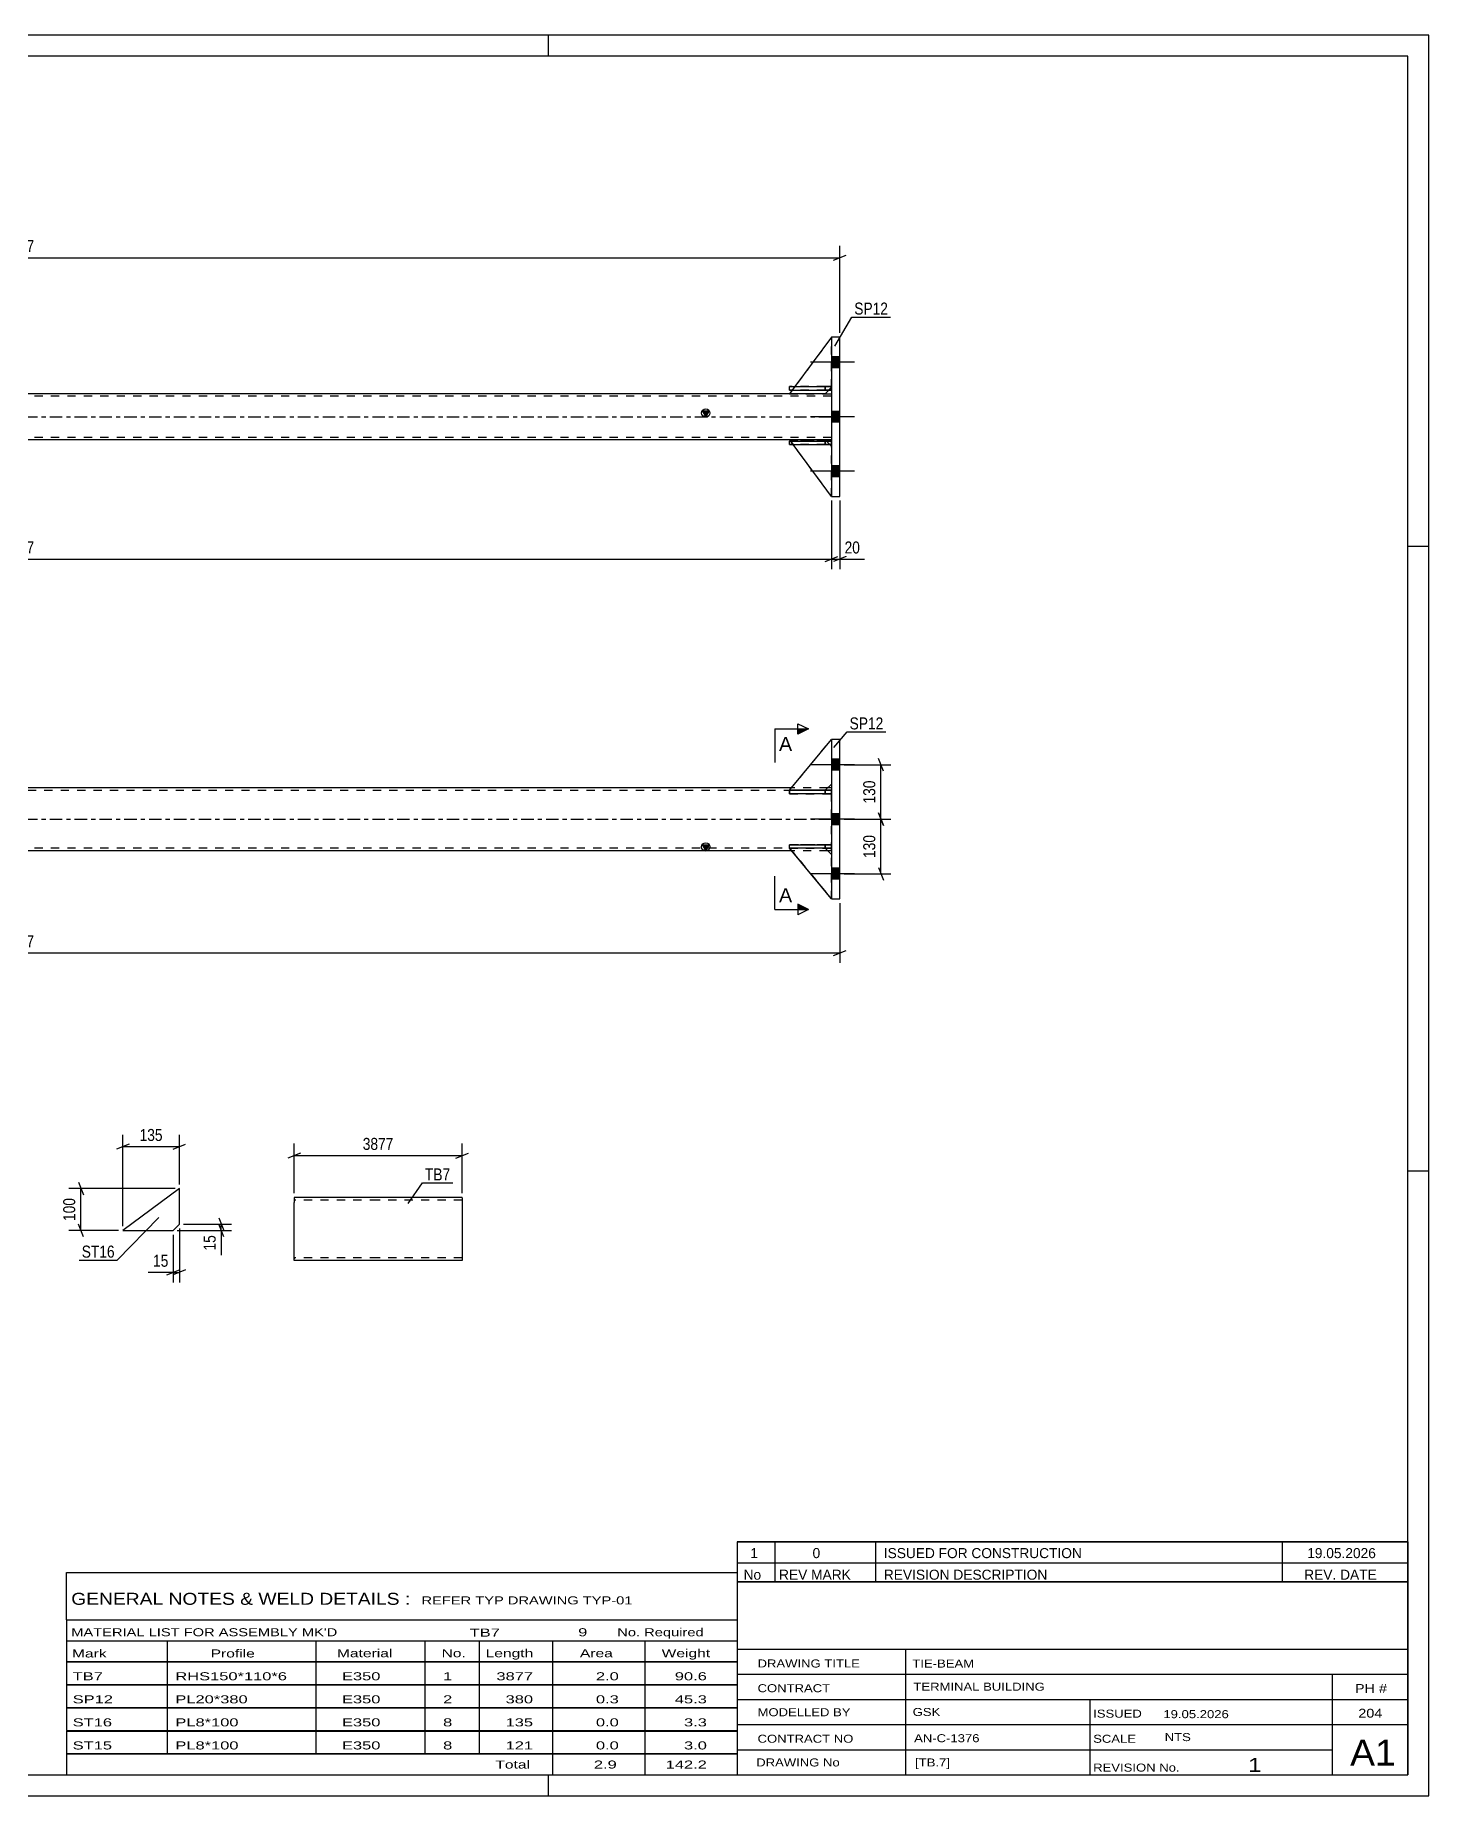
# Model space of a CAD drawing. Header units: millimetres. Extents: x 0 to 594, y 0 to 420.
# Drawn here: x 261.6 to 594, y 0 to 420 of the extents above; entities that cross this region are included whole.
import ezdxf

# ---------------------------------------------------------------- set-up
doc = ezdxf.new("R2010")
doc.units = ezdxf.units.MM
doc.linetypes.add('DXK_LINE_DOT2', pattern=[3.9198, 1.9599, -1.9599])
doc.linetypes.add('DXK_LINE_DOT3', pattern=[5.9187, 2.979, -0.9799, 0.9799, -0.9799])
doc.styles.add('Arial', font='ARIAL.TTF', dxfattribs={"height": 0.2})
doc.styles.add('Arial Narrow', font='ARIALN.TTF', dxfattribs={"height": 0.2})

# ---------------------------------------------------------------- blocks, each defined once
blk = doc.blocks.new('Unknown-490074966-1163')
at = {"color": 5, "linetype": 'Continuous'}
for p, q in [((594, 420), (0, 420)), ((384, 415), (384, 420)), ((594, 0), (594, 420)), ((589, 415), (5, 415)), ((589, 5), (589, 415)), ((594, 298), (589, 298)), ((594, 149), (589, 149)), ((5, 5), (589, 5)), ((384, 0), (384, 5)), ((0, 0), (594, 0))]:
    blk.add_line(p, q, dxfattribs=at)
blk = doc.blocks.new('Unknown-490074966-3480')
at = {"color": 7, "linetype": 'Continuous'}
for p, q in [((429, 51.05), (429, 5)), ((429, 51.05), (589, 51.05)), ((589, 51), (589, 5)), ((429, 35), (589, 35)), ((469.14, 35), (469.14, 5)), ((429, 29), (589, 29)), ((571, 5.05), (571, 29.05)), ((429, 23), (589, 23)), ((513.14, 23), (513.14, 5)), ((429, 17), (589, 17)), ((429, 11), (571, 11)), ((429, 5), (589, 5))]:
    blk.add_line(p, q, dxfattribs=at)
at = {"color": 7, "style": 'Arial Narrow'}
for s, height, width, p in [('DRAWING TITLE', 1.9089, 1.425378, (433.88, 30.61)), ('TIE-BEAM', 1.909, 1.425378, (470.81, 30.59)), ('CONTRACT', 1.909, 1.425378, (433.88, 24.71)), ('TERMINAL BUILDING', 1.9089, 1.425378, (471.06, 25.07)), ('MODELLED BY', 1.9089, 1.425378, (433.88, 18.98)), ('GSK', 1.909, 1.425378, (470.88, 19.04)), ('ISSUED', 1.909, 1.425378, (513.94, 18.64)), ('19.05.2026', 1.909, 1.425378, (530.69, 18.52)), ('CONTRACT NO', 1.9089, 1.425378, (433.88, 12.66)), ('AN-C-1376', 1.909, 1.425378, (471.23, 12.78)), ('SCALE', 1.909, 1.425378, (513.94, 12.65)), ('A1', 6.204, 1.25, (575.24, 7.2)), ('DRAWING No', 1.909, 1.425378, (433.56, 7)), ('[TB.7]', 1.909, 1.425378, (471.46, 6.99)), ('1', 3.34, 1.5, (550.91, 5.68)), ('REVISION No.', 1.9089, 1.425378, (513.94, 5.77))]:
    blk.add_text(s, height=height, dxfattribs=dict(at, width=width)).set_placement(p)
at = {"color": 7, "linetype": 'Continuous', "style": 'Arial Narrow'}
for s, height, width, p in [('PH #', 2.1, 1.42538, (576.4, 24.55)), ('204', 2.1, 1.42538, (577.19, 18.65)), ('NTS', 1.909, 1.425378, (531, 13.05))]:
    blk.add_text(s, height=height, dxfattribs=dict(at, width=width)).set_placement(p)
blk = doc.blocks.new('Unknown-490074966-3481')
at = {"color": 7, "linetype": 'Continuous'}
for p, q in [((429, 60.55), (589, 60.55)), ((589, 60.55), (429, 60.55)), ((429, 60.55), (429, 55.55)), ((438, 60.55), (438, 55.55)), ((462, 60.55), (462, 55.55)), ((559, 60.55), (559, 55.55)), ((589, 60.55), (589, 55.55)), ((429, 55.55), (589, 55.55)), ((429, 55.55), (429, 51.05)), ((429, 55.55), (589, 55.55)), ((438, 55.55), (438, 51.05)), ((462, 55.55), (462, 51.05)), ((559, 55.55), (559, 51.05)), ((589, 55.55), (589, 51.05)), ((589, 51.05), (429, 51.05))]:
    blk.add_line(p, q, dxfattribs=at)
at = {"color": 7, "linetype": 'Continuous', "style": 'Arial Narrow'}
for s, height, width, p in [('1', 2.39, 1.196471, (432.16, 56.7)), ('0', 2.39, 1.196471, (447, 56.7)), ('ISSUED FOR CONSTRUCTION', 2.3861, 1.196471, (464, 56.7)), ('19.05.2026', 2.386, 1.196471, (565, 56.7)), ('No', 2.386, 1.2, (430.54, 51.55)), ('REV MARK', 2.386, 1.2, (439, 51.55)), ('REVISION DESCRIPTION', 2.3861, 1.2, (464, 51.55)), ('REV. DATE', 2.386, 1.2, (564.28, 51.55))]:
    blk.add_text(s, height=height, dxfattribs=dict(at, width=width)).set_placement(p)
blk = doc.blocks.new('Unknown-490074966-3482')
at = {"color": 7, "linetype": 'Continuous'}
for p, q in [((269, 53.25), (429, 53.25)), ((269, 42), (269, 53.25)), ((429, 53.25), (429, 42)), ((269, 42), (429, 42)), ((269, 42), (269, 37)), ((429, 42), (429, 37)), ((269, 37), (429, 37)), ((269, 37), (269, 32)), ((293, 37), (293, 32)), ((328.5, 37), (328.5, 32)), ((354.5, 37), (354.5, 32)), ((367.5, 37), (367.5, 32)), ((385, 37), (385, 32)), ((407, 37), (407, 32)), ((429, 37), (429, 32)), ((269, 32), (429, 32)), ((269, 31.95), (269, 26.55)), ((269, 31.95), (429, 31.95)), ((293, 32), (293, 26.5)), ((328.5, 32), (328.5, 26.5)), ((354.5, 32), (354.5, 26.5)), ((367.5, 32), (367.5, 26.5)), ((385, 32), (385, 26.5)), ((407, 32), (407, 26.5)), ((429, 31.95), (429, 26.55)), ((269, 26.55), (429, 26.55)), ((269, 26.45), (269, 21.05)), ((269, 26.45), (429, 26.45)), ((293, 26.5), (293, 21)), ((328.5, 26.5), (328.5, 21)), ((354.5, 26.5), (354.5, 21)), ((367.5, 26.5), (367.5, 21)), ((385, 26.5), (385, 21)), ((407, 26.5), (407, 21)), ((429, 26.45), (429, 21.05)), ((269, 21.05), (429, 21.05)), ((293, 21), (293, 15.5)), ((328.5, 21), (328.5, 15.5)), ((354.5, 21), (354.5, 15.5)), ((367.5, 21), (367.5, 15.5)), ((385, 21), (385, 15.5)), ((407, 21), (407, 15.5)), ((269, 20.95), (269, 15.55)), ((269, 20.95), (429, 20.95)), ((429, 20.95), (429, 15.55)), ((269, 15.55), (429, 15.55)), ((269, 15.45), (269, 10.05)), ((269, 15.45), (429, 15.45)), ((293, 15.5), (293, 10)), ((328.5, 15.5), (328.5, 10)), ((354.5, 15.5), (354.5, 10)), ((367.5, 15.5), (367.5, 10)), ((385, 15.5), (385, 10)), ((407, 15.5), (407, 10)), ((429, 15.45), (429, 10.05)), ((269, 10.05), (429, 10.05)), ((269, 10), (429, 10)), ((269, 10), (269, 5)), ((385, 10), (385, 5)), ((407, 10), (407, 5)), ((429, 10), (429, 5)), ((269, 5), (429, 5))]:
    blk.add_line(p, q, dxfattribs=at)
at = {"color": 7, "style": 'Arial Narrow'}
for s, height, width, p in [('GENERAL NOTES & WELD DETAILS :', 2.8633, 1.4, (270.15, 45.56)), ('REFER TYP DRAWING TYP-01', 1.9089, 1.6, (353.7, 45.66)), ("MATERIAL LIST FOR ASSEMBLY MK'D", 1.9089, 1.6, (270.15, 38.06)), ('TB7', 1.909, 1.794707, (365.2, 37.97)), ('9', 1.91, 1.794707, (391.08, 38.06)), ('No. Required', 1.9089, 1.6, (400.41, 38.06)), ('Mark', 1.909, 1.7, (270.34, 33)), ('Profile', 1.909, 1.7, (303.41, 33)), ('Material', 1.909, 1.7, (333.54, 33.06)), ('No.', 1.909, 1.7, (358.5, 33.06)), ('Length', 1.909, 1.7, (369, 33.06)), ('Area', 1.909, 1.7, (391.5, 33.06)), ('Weight', 1.909, 1.7, (411, 33.06))]:
    blk.add_text(s, height=height, dxfattribs=dict(at, width=width)).set_placement(p)
at = {"color": 7, "linetype": 'Continuous', "style": 'Arial Narrow'}
for s, height, width, p in [('TB7', 1.909, 1.794707, (270.5, 27.56)), ('RHS150*110*6', 1.9089, 1.794707, (295, 27.56)), ('E350', 1.909, 1.794707, (334.74, 27.56)), ('1', 1.91, 1.794707, (358.86, 27.56)), ('3877', 1.909, 1.794707, (371.58, 27.56)), ('2.0', 1.909, 1.794707, (395.32, 27.56)), ('90.6', 1.909, 1.794707, (414.14, 27.56)), ('SP12', 1.909, 1.794707, (270.5, 22.06)), ('PL20*380', 1.909, 1.794707, (295, 22.06)), ('E350', 1.909, 1.794707, (334.74, 22.06)), ('2', 1.91, 1.794707, (358.86, 22.06)), ('380', 1.909, 1.794707, (373.77, 22.06)), ('0.3', 1.909, 1.794707, (395.32, 22.06)), ('45.3', 1.909, 1.794707, (414.14, 22.06)), ('ST16', 1.909, 1.794707, (270.5, 16.56)), ('PL8*100', 1.909, 1.794707, (295, 16.56)), ('E350', 1.909, 1.794707, (334.74, 16.56)), ('8', 1.91, 1.794707, (358.86, 16.56)), ('135', 1.909, 1.794707, (373.77, 16.56)), ('0.0', 1.909, 1.794707, (395.32, 16.56)), ('3.3', 1.909, 1.794707, (416.33, 16.56)), ('ST15', 1.909, 1.794707, (270.5, 11.06)), ('PL8*100', 1.909, 1.794707, (295, 11.06)), ('E350', 1.909, 1.794707, (334.74, 11.06)), ('8', 1.91, 1.794707, (358.86, 11.06)), ('121', 1.909, 1.794707, (373.77, 11.06)), ('0.0', 1.909, 1.794707, (395.32, 11.06)), ('3.0', 1.909, 1.794707, (416.33, 11.06)), ('Total', 1.909, 1.7, (371.33, 6.5)), ('2.9', 1.909, 1.794707, (394.83, 6.5)), ('142.2', 1.909, 1.794707, (411.96, 6.5))]:
    blk.add_text(s, height=height, dxfattribs=dict(at, width=width)).set_placement(p)
blk = doc.blocks.new('Part-490074966-1802 - 1795')
at = {"color": 7, "linetype": 'DXK_LINE_DOT2'}
for p, q in [((451.51, 239.86), (441.51, 239.86)), ((441.51, 239.86), (451.51, 239.86)), ((441.51, 239.86), (441.51, 239.06)), ((450.01, 239.86), (450.01, 239.06)), ((451.51, 239.06), (451.51, 239.86)), ((450.01, 239.06), (441.51, 239.06)), ((441.51, 239.06), (451.51, 239.06)), ((450.01, 239.06), (451.51, 239.06))]:
    blk.add_line(p, q, dxfattribs=at)
blk = doc.blocks.new('Part-490074966-1850 - 1795')
at = {"linetype": 'Continuous'}
blk.add_hatch(color=2, dxfattribs=at).paths.add_polyline_path([(421.51, 225.46), (420.71, 226.86), (422.31, 226.86)])
at = {"color": 2, "linetype": 'Continuous'}
for p, q in [((64.72, 240.46), (63.81, 240.46)), ((442, 240.46), (73.33, 240.46)), ((451.51, 240.46), (450.6, 240.46)), ((421.51, 225.46), (420.71, 226.86)), ((420.71, 226.86), (422.31, 226.86)), ((422.31, 226.86), (421.51, 225.46)), ((64.7, 225.46), (63.81, 225.46)), ((442.02, 225.46), (73.31, 225.46)), ((451.51, 225.46), (450.62, 225.46))]:
    blk.add_line(p, q, dxfattribs=at)
at = {"color": 7, "linetype": 'DXK_LINE_DOT2'}
for p, q in [((63.81, 225.46), (63.81, 240.46)), ((63.81, 239.86), (451.51, 239.86)), ((73.33, 240.46), (64.72, 240.46)), ((450.6, 240.46), (442, 240.46)), ((451.51, 225.46), (451.51, 240.46)), ((451.51, 226.06), (63.81, 226.06)), ((73.31, 225.46), (64.7, 225.46)), ((450.62, 225.46), (442.02, 225.46))]:
    blk.add_line(p, q, dxfattribs=at)
at = {"color": 7, "linetype": 'DXK_LINE_DOT3'}
blk.add_line((63.81, 232.96), (451.51, 232.96), dxfattribs=at)
at = {"color": 2, "linetype": 'Continuous'}
blk.add_circle((421.51, 226.36), 1, dxfattribs=at)
blk = doc.blocks.new('Part-490074966-1813 - 1795')
at = {"color": 2, "linetype": 'Continuous'}
for p, q in [((441.51, 226.06), (441.51, 226.86)), ((441.51, 226.86), (451.51, 226.86)), ((451.51, 226.06), (451.51, 226.86)), ((451.51, 226.86), (451.51, 226.86)), ((441.51, 226.06), (441.52, 226.06)), ((451.51, 226.06), (442.34, 226.06)), ((451.51, 226.06), (451.51, 226.06))]:
    blk.add_line(p, q, dxfattribs=at)
at = {"color": 7, "linetype": 'DXK_LINE_DOT2'}
for p, q in [((450.01, 226.86), (441.51, 226.86)), ((450.01, 226.06), (450.01, 226.86)), ((450.01, 226.86), (451.51, 226.86)), ((451.51, 226.06), (451.51, 226.86)), ((441.51, 226.06), (450.01, 226.06)), ((442.34, 226.06), (441.52, 226.06)), ((450.01, 226.06), (451.51, 226.06))]:
    blk.add_line(p, q, dxfattribs=at)
blk = doc.blocks.new('Part-490074966-1801 - 1795')
at = {"color": 2, "linetype": 'Continuous'}
for p, q in [((453.51, 251.96), (451.51, 251.96)), ((451.51, 251.96), (451.51, 213.96)), ((453.51, 213.96), (453.51, 251.96)), ((451.51, 213.96), (453.51, 213.96))]:
    blk.add_line(p, q, dxfattribs=at)
blk = doc.blocks.new('Bolt-490074966-1814 - 1795')
at = {"linetype": 'Continuous'}
for points in [[(451.51, 247.26), (451.51, 244.66), (453.51, 244.66), (453.51, 247.26)], [(451.51, 247.26), (451.51, 244.66), (453.51, 244.66), (453.51, 247.26)], [(451.51, 247.26), (451.51, 244.66), (453.51, 244.66), (453.51, 247.26)], [(451.51, 234.26), (451.51, 231.66), (453.51, 231.66), (453.51, 234.26)], [(451.51, 234.26), (451.51, 231.66), (453.51, 231.66), (453.51, 234.26)], [(451.51, 221.26), (451.51, 218.66), (453.51, 218.66), (453.51, 221.26)], [(451.51, 221.26), (451.51, 218.66), (453.51, 218.66), (453.51, 221.26)], [(451.51, 221.26), (451.51, 218.66), (453.51, 218.66), (453.51, 221.26)]]:
    blk.add_hatch(color=1, dxfattribs=at).paths.add_polyline_path(points)
at = {"color": 1, "linetype": 'Continuous'}
for p, q in [((457.01, 245.96), (446.51, 245.96)), ((457.01, 245.96), (446.51, 245.96)), ((457.01, 245.96), (446.51, 245.96)), ((453.51, 247.26), (451.51, 247.26)), ((453.51, 247.26), (451.51, 247.26)), ((453.51, 247.26), (451.51, 247.26)), ((453.51, 244.66), (451.51, 244.66)), ((453.51, 244.66), (451.51, 244.66)), ((453.51, 244.66), (451.51, 244.66)), ((457.01, 232.96), (446.51, 232.96)), ((457.01, 232.96), (446.51, 232.96)), ((453.51, 234.26), (451.51, 234.26)), ((453.51, 234.26), (451.51, 234.26)), ((453.51, 231.66), (451.51, 231.66)), ((453.51, 231.66), (451.51, 231.66)), ((457.01, 219.96), (446.51, 219.96)), ((457.01, 219.96), (446.51, 219.96)), ((457.01, 219.96), (446.51, 219.96)), ((453.51, 221.26), (451.51, 221.26)), ((453.51, 221.26), (451.51, 221.26)), ((453.51, 221.26), (451.51, 221.26)), ((453.51, 218.66), (451.51, 218.66)), ((453.51, 218.66), (451.51, 218.66)), ((453.51, 218.66), (451.51, 218.66))]:
    blk.add_line(p, q, dxfattribs=at)
blk = doc.blocks.new('Part-490074966-1818 - 1795')
at = {"color": 7, "linetype": 'DXK_LINE_DOT2'}
for p, q in [((441.51, 239.87), (451.51, 251.96)), ((441.51, 239.87), (451.51, 251.96)), ((451.51, 251.96), (451.51, 241.37)), ((441.51, 239.87), (441.51, 239.87)), ((450.01, 239.87), (441.51, 239.87)), ((450.01, 239.87), (441.51, 239.87)), ((451.51, 241.37), (450.01, 239.87)), ((451.51, 241.37), (450.01, 239.87)), ((450.01, 239.87), (450.01, 239.87))]:
    blk.add_line(p, q, dxfattribs=at)
blk = doc.blocks.new('Part-490074966-1821 - 1795')
at = {"color": 2, "linetype": 'Continuous'}
for p, q in [((441.51, 226.07), (441.51, 226.07)), ((442.34, 226.07), (441.51, 226.07)), ((451.51, 213.96), (441.51, 226.07)), ((451.51, 224.57), (450.02, 226.06)), ((451.51, 213.96), (451.51, 213.96))]:
    blk.add_line(p, q, dxfattribs=at)
at = {"color": 7, "linetype": 'DXK_LINE_DOT2'}
for p, q in [((450.01, 226.07), (441.51, 226.07)), ((451.51, 213.96), (441.51, 226.07)), ((450.01, 226.07), (442.34, 226.07)), ((450.02, 226.06), (450.01, 226.07)), ((450.01, 226.07), (450.01, 226.07)), ((451.51, 224.57), (450.01, 226.07)), ((451.51, 213.96), (451.51, 224.57)), ((451.51, 213.96), (451.51, 213.96))]:
    blk.add_line(p, q, dxfattribs=at)
blk = doc.blocks.new('Part-490074966-1824 - 1795')
at = {"color": 7, "linetype": 'DXK_LINE_DOT2'}
for p, q in [((441.51, 226.07), (441.51, 226.07)), ((450.01, 226.07), (441.51, 226.07)), ((441.51, 226.07), (451.51, 213.96)), ((450.01, 226.07), (441.51, 226.07)), ((451.51, 213.96), (441.51, 226.07)), ((451.51, 224.57), (450.01, 226.07)), ((450.01, 226.07), (450.01, 226.07)), ((451.51, 224.57), (450.01, 226.07)), ((451.51, 213.96), (451.51, 224.57))]:
    blk.add_line(p, q, dxfattribs=at)
blk = doc.blocks.new('Part-490074966-1827 - 1795')
at = {"color": 7, "linetype": 'DXK_LINE_DOT2'}
for p, q in [((451.51, 226.86), (441.51, 226.86)), ((441.51, 226.86), (451.51, 226.86)), ((441.51, 226.06), (441.51, 226.86)), ((450.01, 226.86), (450.01, 226.06)), ((451.51, 226.06), (451.51, 226.86)), ((450.01, 226.06), (441.51, 226.06)), ((441.51, 226.06), (451.51, 226.06)), ((450.01, 226.06), (451.51, 226.06))]:
    blk.add_line(p, q, dxfattribs=at)
blk = doc.blocks.new('Part-490074966-1857 - 1795')
at = {"color": 2, "linetype": 'Continuous'}
for p, q in [((441.51, 239.87), (451.51, 251.96)), ((441.51, 239.87), (441.51, 239.87)), ((450.01, 239.87), (441.51, 239.87)), ((450.01, 239.87), (451.51, 241.37)), ((450.01, 239.87), (450.01, 239.87))]:
    blk.add_line(p, q, dxfattribs=at)
at = {"color": 7, "linetype": 'DXK_LINE_DOT2'}
for p, q in [((441.51, 239.87), (451.51, 251.96)), ((451.51, 251.96), (451.51, 241.37)), ((450.01, 239.87), (441.51, 239.87)), ((451.51, 241.37), (450.01, 239.87))]:
    blk.add_line(p, q, dxfattribs=at)
blk = doc.blocks.new('Part-490074966-1860 - 1795')
at = {"color": 2, "linetype": 'Continuous'}
for p, q in [((441.51, 239.06), (441.51, 239.86)), ((441.51, 239.86), (451.51, 239.86)), ((451.51, 239.06), (451.51, 239.86)), ((451.51, 239.86), (451.51, 239.86)), ((451.51, 239.06), (441.51, 239.06)), ((451.51, 239.06), (451.51, 239.06))]:
    blk.add_line(p, q, dxfattribs=at)
at = {"color": 7, "linetype": 'DXK_LINE_DOT2'}
for p, q in [((450.01, 239.86), (441.51, 239.86)), ((450.01, 239.06), (450.01, 239.86)), ((450.01, 239.86), (451.51, 239.86)), ((451.51, 239.06), (451.51, 239.86)), ((441.51, 239.06), (450.01, 239.06)), ((450.01, 239.06), (451.51, 239.06))]:
    blk.add_line(p, q, dxfattribs=at)
blk = doc.blocks.new('Part-490074966-2233 - 2227')
at = {"color": 2, "linetype": 'Continuous'}
for p, q in [((323.31, 142.73), (323.31, 141.53)), ((343.31, 142.73), (323.31, 142.73)), ((323.31, 128.48), (323.31, 141.53)), ((363.41, 142.73), (343.41, 142.73)), ((363.41, 142.64), (363.41, 142.73)), ((363.41, 142.64), (363.41, 141.53)), ((363.41, 141.53), (363.41, 127.73)), ((323.31, 127.83), (323.31, 128.48)), ((323.31, 127.73), (323.31, 127.83)), ((343.31, 127.73), (323.31, 127.73)), ((363.41, 127.73), (343.41, 127.73))]:
    blk.add_line(p, q, dxfattribs=at)
at = {"color": 7, "linetype": 'DXK_LINE_DOT2'}
for p, q in [((343.31, 142.13), (323.31, 142.13)), ((363.41, 142.13), (343.41, 142.13)), ((363.41, 142.38), (363.41, 141.53)), ((323.31, 128.48), (323.31, 128.09)), ((323.31, 128.33), (323.31, 128.38)), ((343.31, 128.33), (323.31, 128.33)), ((323.31, 127.73), (323.31, 127.73)), ((363.41, 128.33), (343.41, 128.33)), ((363.41, 128.38), (363.41, 128.48)), ((363.41, 128.33), (363.41, 128.38)), ((363.41, 128.33), (363.41, 128.38))]:
    blk.add_line(p, q, dxfattribs=at)
blk = doc.blocks.new('Part-490074966-1737 - 1731')
at = {"color": 2, "linetype": 'Continuous'}
for p, q in [((295.95, 144.86), (282.45, 134.86)), ((295.95, 136.36), (295.95, 144.86)), ((282.45, 134.86), (294.45, 134.86)), ((294.45, 134.86), (295.95, 136.36))]:
    blk.add_line(p, q, dxfattribs=at)
blk = doc.blocks.new('Part-490074966-1985 - 1982')
at = {"color": 2, "linetype": 'Continuous'}
for p, q in [((441.51, 323.47), (441.51, 323.47)), ((450.01, 323.47), (441.51, 323.47)), ((441.51, 323.47), (441.75, 323.16)), ((450.01, 323.47), (450.01, 323.47)), ((450.33, 323.16), (450.01, 323.47)), ((451.51, 309.97), (442.34, 322.36)), ((451.51, 321.97), (451.13, 322.36))]:
    blk.add_line(p, q, dxfattribs=at)
at = {"color": 7, "linetype": 'DXK_LINE_DOT2'}
for p, q in [((441.51, 323.47), (450.01, 323.47)), ((450.01, 323.47), (451.51, 321.97)), ((441.75, 323.16), (442.34, 322.36)), ((451.13, 322.36), (450.33, 323.16)), ((451.51, 321.97), (451.51, 321.97)), ((451.51, 309.97), (451.51, 321.97)), ((451.51, 309.97), (451.51, 309.97))]:
    blk.add_line(p, q, dxfattribs=at)
blk = doc.blocks.new('Bolt-490074966-1994 - 1982')
at = {"linetype": 'Continuous'}
for points in [[(451.51, 343.27), (451.51, 340.67), (453.51, 340.67), (453.51, 343.27)], [(451.51, 343.27), (451.51, 340.67), (453.51, 340.67), (453.51, 343.27)], [(451.51, 343.27), (451.51, 340.67), (453.51, 340.67), (453.51, 343.27)], [(451.51, 330.27), (451.51, 327.67), (453.51, 327.67), (453.51, 330.27)], [(451.51, 330.27), (451.51, 327.67), (453.51, 327.67), (453.51, 330.27)], [(451.51, 317.27), (451.51, 314.67), (453.51, 314.67), (453.51, 317.27)], [(451.51, 317.27), (451.51, 314.67), (453.51, 314.67), (453.51, 317.27)], [(451.51, 317.27), (451.51, 314.67), (453.51, 314.67), (453.51, 317.27)]]:
    blk.add_hatch(color=1, dxfattribs=at).paths.add_polyline_path(points)
at = {"color": 1, "linetype": 'Continuous'}
for p, q in [((457.01, 341.97), (446.51, 341.97)), ((457.01, 341.97), (446.51, 341.97)), ((457.01, 341.97), (446.51, 341.97)), ((453.51, 343.27), (451.51, 343.27)), ((453.51, 343.27), (451.51, 343.27)), ((453.51, 343.27), (451.51, 343.27)), ((453.51, 340.67), (451.51, 340.67)), ((453.51, 340.67), (451.51, 340.67)), ((453.51, 340.67), (451.51, 340.67)), ((457.01, 328.97), (446.51, 328.97)), ((457.01, 328.97), (446.51, 328.97)), ((453.51, 330.27), (451.51, 330.27)), ((453.51, 330.27), (451.51, 330.27)), ((453.51, 327.67), (451.51, 327.67)), ((453.51, 327.67), (451.51, 327.67)), ((457.01, 315.97), (446.51, 315.97)), ((457.01, 315.97), (446.51, 315.97)), ((457.01, 315.97), (446.51, 315.97)), ((453.51, 317.27), (451.51, 317.27)), ((453.51, 317.27), (451.51, 317.27)), ((453.51, 317.27), (451.51, 317.27)), ((453.51, 314.67), (451.51, 314.67)), ((453.51, 314.67), (451.51, 314.67)), ((453.51, 314.67), (451.51, 314.67))]:
    blk.add_line(p, q, dxfattribs=at)
blk = doc.blocks.new('Part-490074966-1986 - 1982')
at = {"color": 2, "linetype": 'Continuous'}
for p, q in [((441.51, 322.36), (441.51, 323.16)), ((441.51, 323.16), (451.51, 323.16)), ((441.51, 322.36), (451.51, 322.36)), ((451.51, 323.16), (451.51, 323.16)), ((451.51, 322.36), (451.51, 323.16))]:
    blk.add_line(p, q, dxfattribs=at)
at = {"color": 7, "linetype": 'DXK_LINE_DOT2'}
for p, q in [((450.01, 323.16), (441.51, 323.16)), ((450.01, 322.36), (441.51, 322.36)), ((451.51, 323.16), (450.01, 323.16)), ((450.01, 323.16), (450.01, 322.36)), ((450.01, 322.36), (451.51, 322.36)), ((451.51, 322.36), (451.51, 322.36))]:
    blk.add_line(p, q, dxfattribs=at)
blk = doc.blocks.new('Part-490074966-1995 - 1982')
at = {"color": 7, "linetype": 'DXK_LINE_DOT2'}
for p, q in [((451.51, 309.97), (441.51, 323.47)), ((441.51, 323.47), (450.01, 323.47)), ((450.01, 323.47), (441.51, 323.47)), ((450.01, 323.47), (451.51, 321.97)), ((450.01, 323.47), (450.01, 323.47)), ((450.01, 323.47), (451.51, 321.97)), ((451.51, 321.97), (451.51, 321.97)), ((451.51, 309.97), (451.51, 321.97))]:
    blk.add_line(p, q, dxfattribs=at)
blk = doc.blocks.new('Part-490074966-2002 - 1982')
at = {"color": 2, "linetype": 'Continuous'}
for p, q in [((451.51, 347.97), (442.76, 336.16)), ((442.17, 335.36), (441.51, 334.47)), ((450.01, 334.47), (441.51, 334.47)), ((450.9, 335.36), (450.01, 334.47))]:
    blk.add_line(p, q, dxfattribs=at)
at = {"color": 7, "linetype": 'DXK_LINE_DOT2'}
for p, q in [((451.51, 347.97), (451.51, 335.97)), ((442.76, 336.16), (442.17, 335.36)), ((451.51, 335.97), (450.9, 335.36))]:
    blk.add_line(p, q, dxfattribs=at)
blk = doc.blocks.new('Part-490074966-2007 - 1982')
at = {"color": 2, "linetype": 'Continuous'}
for p, q in [((453.51, 347.97), (451.51, 347.97)), ((451.51, 347.97), (451.51, 309.97)), ((453.51, 309.97), (453.51, 347.97)), ((451.51, 309.97), (453.51, 309.97))]:
    blk.add_line(p, q, dxfattribs=at)
blk = doc.blocks.new('Part-490074966-2012 - 1982')
at = {"linetype": 'Continuous'}
blk.add_hatch(color=2, dxfattribs=at).paths.add_polyline_path([(421.51, 328.97), (420.71, 330.37), (422.31, 330.37)])
at = {"color": 2, "linetype": 'Continuous'}
for p, q in [((65.31, 334.47), (63.81, 334.47)), ((441.51, 334.47), (73.81, 334.47)), ((450.01, 334.47), (451.51, 334.47)), ((421.51, 328.97), (420.71, 330.37)), ((420.71, 330.37), (422.31, 330.37)), ((422.31, 330.37), (421.51, 328.97)), ((65.31, 323.47), (63.81, 323.47)), ((441.51, 323.47), (73.81, 323.47)), ((451.51, 323.47), (450.01, 323.47))]:
    blk.add_line(p, q, dxfattribs=at)
at = {"color": 7, "linetype": 'DXK_LINE_DOT2'}
for p, q in [((63.81, 323.47), (63.81, 334.47)), ((451.51, 333.87), (63.81, 333.87)), ((73.81, 334.47), (65.31, 334.47)), ((450.01, 334.47), (441.51, 334.47)), ((451.51, 334.47), (451.51, 323.47)), ((451.51, 324.07), (63.81, 324.07)), ((73.81, 323.47), (65.31, 323.47)), ((450.01, 323.47), (441.51, 323.47))]:
    blk.add_line(p, q, dxfattribs=at)
at = {"color": 7, "linetype": 'DXK_LINE_DOT3'}
blk.add_line((63.81, 328.97), (451.51, 328.97), dxfattribs=at)
at = {"color": 2, "linetype": 'Continuous'}
blk.add_circle((421.51, 329.87), 1, dxfattribs=at)
blk = doc.blocks.new('Part-490074966-2019 - 1982')
at = {"color": 7, "linetype": 'DXK_LINE_DOT2'}
for p, q in [((451.51, 347.97), (441.51, 334.47)), ((451.51, 335.97), (451.51, 347.97)), ((441.51, 334.47), (450.01, 334.47)), ((450.01, 334.47), (451.51, 335.97))]:
    blk.add_line(p, q, dxfattribs=at)
blk = doc.blocks.new('Part-490074966-2020 - 1982')
at = {"color": 7, "linetype": 'DXK_LINE_DOT2'}
for p, q in [((441.51, 335.36), (441.51, 336.16)), ((450.01, 336.16), (441.51, 336.16)), ((441.51, 336.16), (451.51, 336.16)), ((450.01, 335.36), (450.01, 336.16)), ((450.01, 336.16), (451.51, 336.16)), ((451.51, 335.36), (451.51, 336.16)), ((450.01, 335.36), (441.51, 335.36)), ((441.51, 335.36), (451.51, 335.36)), ((451.51, 335.36), (450.01, 335.36)), ((451.51, 335.36), (451.51, 335.36))]:
    blk.add_line(p, q, dxfattribs=at)
blk = doc.blocks.new('Part-490074966-2021 - 1982')
at = {"color": 7, "linetype": 'DXK_LINE_DOT2'}
for p, q in [((441.51, 322.36), (441.51, 323.16)), ((450.01, 323.16), (441.51, 323.16)), ((441.51, 323.16), (451.51, 323.16)), ((450.01, 322.36), (441.51, 322.36)), ((441.51, 322.36), (451.51, 322.36)), ((450.01, 322.36), (450.01, 323.16)), ((450.01, 323.16), (451.51, 323.16)), ((451.51, 322.36), (450.01, 322.36)), ((451.51, 322.36), (451.51, 323.16)), ((451.51, 322.36), (451.51, 322.36))]:
    blk.add_line(p, q, dxfattribs=at)
blk = doc.blocks.new('Part-490074966-2022 - 1982')
at = {"color": 2, "linetype": 'Continuous'}
for p, q in [((441.51, 335.36), (441.51, 336.16)), ((441.51, 336.16), (451.51, 336.16)), ((451.51, 336.16), (451.51, 336.16)), ((451.51, 336.16), (451.51, 335.36)), ((441.51, 335.36), (451.51, 335.36))]:
    blk.add_line(p, q, dxfattribs=at)
at = {"color": 7, "linetype": 'DXK_LINE_DOT2'}
for p, q in [((450.01, 336.16), (441.51, 336.16)), ((451.51, 336.16), (450.01, 336.16)), ((450.01, 336.16), (450.01, 335.36)), ((450.01, 335.36), (441.51, 335.36)), ((450.01, 335.36), (451.51, 335.36))]:
    blk.add_line(p, q, dxfattribs=at)
blk = doc.blocks.new('StraightDimension-490074966-1910 - 1795')
at = {"color": 7, "linetype": 'Continuous'}
for p, q in [((454.51, 232.96), (465.71, 232.96)), ((463.91, 231.46), (462.71, 234.46)), ((463.31, 219.96), (463.31, 232.96)), ((454.51, 219.96), (465.71, 219.96)), ((462.71, 221.46), (463.91, 218.46))]:
    blk.add_line(p, q, dxfattribs=at)
at = {"color": 0}
blk.add_wipeout([(462.56, 229.8), (458.36, 229.8), (458.36, 223.12), (462.56, 223.12)], dxfattribs=at)
at = {"color": 3, "style": 'Arial Narrow'}
blk.add_text('130', height=2.863, rotation=90.0002, dxfattribs=at).set_placement((461.96, 223.72))
blk = doc.blocks.new('StraightDimension-490074966-1872 - 1795')
at = {"color": 7, "linetype": 'Continuous'}
for p, q in [((61.81, 212.96), (61.81, 198.68)), ((453.51, 212.96), (453.51, 198.68)), ((63.31, 201.68), (60.31, 200.48)), ((452.01, 200.48), (455.01, 201.68)), ((61.81, 201.08), (453.51, 201.08))]:
    blk.add_line(p, q, dxfattribs=at)
at = {"color": 0}
blk.add_wipeout([(261.92, 201.83), (261.92, 206.03), (253.41, 206.03), (253.41, 201.83)], dxfattribs=at)
at = {"color": 3, "style": 'Arial Narrow'}
blk.add_text('3917', height=2.863, dxfattribs=at).set_placement((254.01, 202.43))
blk = doc.blocks.new('StraightDimension-490074966-1923 - 1795')
at = {"color": 7, "linetype": 'Continuous'}
for p, q in [((454.51, 245.96), (465.71, 245.96)), ((463.91, 244.46), (462.71, 247.46)), ((463.31, 232.96), (463.31, 245.96)), ((454.51, 232.96), (465.71, 232.96)), ((462.71, 234.46), (463.91, 231.46))]:
    blk.add_line(p, q, dxfattribs=at)
at = {"color": 0}
blk.add_wipeout([(462.56, 242.8), (458.36, 242.8), (458.36, 236.12), (462.56, 236.12)], dxfattribs=at)
at = {"color": 3, "style": 'Arial Narrow'}
blk.add_text('130', height=2.863, rotation=90.0002, dxfattribs=at).set_placement((461.96, 236.72))
blk = doc.blocks.new('StraightDimension-490074966-2238 - 2227')
at = {"color": 7, "linetype": 'Continuous'}
for p, q in [((323.31, 143.73), (323.31, 155.58)), ((363.41, 143.73), (363.41, 155.58)), ((324.81, 153.33), (321.81, 152.13)), ((323.31, 152.73), (363.41, 152.73)), ((361.91, 152.13), (364.91, 153.33))]:
    blk.add_line(p, q, dxfattribs=at)
at = {"color": 0}
blk.add_wipeout([(347.61, 153.48), (347.61, 157.68), (339.1, 157.68), (339.1, 153.48)], dxfattribs=at)
at = {"color": 3, "style": 'Arial Narrow'}
blk.add_text('3877', height=2.863, dxfattribs=at).set_placement((339.7, 154.08))
blk = doc.blocks.new('StraightDimension-490074966-1763 - 1731')
at = {"color": 7, "linetype": 'Continuous'}
for p, q in [((294.95, 144.86), (269.6, 144.86)), ((271.85, 146.36), (273.05, 143.36)), ((272.45, 134.86), (272.45, 144.86)), ((281.45, 134.86), (269.6, 134.86)), ((273.05, 133.36), (271.85, 136.36))]:
    blk.add_line(p, q, dxfattribs=at)
at = {"color": 0}
blk.add_wipeout([(271.7, 143.2), (267.5, 143.2), (267.5, 136.52), (271.7, 136.52)], dxfattribs=at)
at = {"color": 3, "style": 'Arial Narrow'}
blk.add_text('100', height=2.863, rotation=90.0002, dxfattribs=at).set_placement((271.1, 137.12))
blk = doc.blocks.new('StraightDimension-490074966-1739 - 1731')
at = {"color": 7, "linetype": 'Continuous'}
for p, q in [((283.95, 155.46), (280.95, 154.26)), ((282.45, 135.86), (282.45, 157.71)), ((294.45, 154.26), (297.45, 155.46)), ((295.95, 145.86), (295.95, 157.71)), ((282.45, 154.86), (295.95, 154.86))]:
    blk.add_line(p, q, dxfattribs=at)
at = {"color": 0}
blk.add_wipeout([(292.54, 155.61), (292.54, 159.81), (285.86, 159.81), (285.86, 155.61)], dxfattribs=at)
at = {"color": 3, "style": 'Arial Narrow'}
blk.add_text('135', height=2.863, dxfattribs=at).set_placement((286.46, 156.21))
blk = doc.blocks.new('StraightDimension-490074966-1772 - 1731')
at = {"color": 7, "linetype": 'Continuous'}
for p, q in [((295.45, 134.86), (308.35, 134.86)), ((296.95, 136.36), (308.35, 136.36)), ((305.35, 137.86), (306.55, 134.86)), ((306.55, 133.36), (305.35, 136.36)), ((305.95, 134.86), (305.95, 136.36))]:
    blk.add_line(p, q, dxfattribs=at)
at = {"color": 0}
blk.add_wipeout([(305.2, 134.33), (301, 134.33), (301, 129.48), (305.2, 129.48)], dxfattribs=at)
at = {"color": 7, "linetype": 'Continuous'}
blk.add_line((305.95, 134.86), (305.95, 128.95), dxfattribs=at)
blk.add_line((305.95, 134.86), (305.95, 128.95), dxfattribs=at)
at = {"color": 3, "style": 'Arial Narrow'}
blk.add_text('15', height=2.863, rotation=90.0002, dxfattribs=at).set_placement((304.6, 130.08))
blk = doc.blocks.new('StraightDimension-490074966-1748 - 1731')
at = {"color": 7, "linetype": 'Continuous'}
for p, q in [((295.95, 135.36), (295.95, 122.46)), ((294.45, 133.86), (294.45, 122.46)), ((292.95, 124.26), (295.95, 125.46)), ((297.45, 125.46), (294.45, 124.26)), ((294.45, 124.86), (295.95, 124.86))]:
    blk.add_line(p, q, dxfattribs=at)
at = {"color": 0}
blk.add_wipeout([(293.93, 125.61), (293.93, 129.81), (289.07, 129.81), (289.07, 125.61)], dxfattribs=at)
at = {"color": 7, "linetype": 'Continuous'}
blk.add_line((294.45, 124.86), (288.54, 124.86), dxfattribs=at)
blk.add_line((294.45, 124.86), (288.54, 124.86), dxfattribs=at)
at = {"color": 3, "style": 'Arial Narrow'}
blk.add_text('15', height=2.863, dxfattribs=at).set_placement((289.67, 126.21))
blk = doc.blocks.new('StraightDimension-490074966-2619 - 1982')
at = {"color": 7, "linetype": 'Continuous'}
for p, q in [((63.81, 308.97), (63.81, 292.61)), ((451.51, 308.97), (451.51, 292.61)), ((65.31, 295.61), (62.31, 294.41)), ((63.81, 295.01), (451.51, 295.01)), ((450.01, 294.41), (453.01, 295.61))]:
    blk.add_line(p, q, dxfattribs=at)
at = {"color": 0}
blk.add_wipeout([(261.92, 295.76), (261.92, 299.96), (253.41, 299.96), (253.41, 295.76)], dxfattribs=at)
at = {"color": 3, "style": 'Arial Narrow'}
blk.add_text('3877', height=2.863, dxfattribs=at).set_placement((254.01, 296.36))
blk = doc.blocks.new('StraightDimension-490074966-2107 - 1982')
at = {"color": 7, "linetype": 'Continuous'}
for p, q in [((61.81, 348.97), (61.81, 369.75)), ((453.51, 348.97), (453.51, 369.75)), ((63.31, 367.5), (60.31, 366.3)), ((61.81, 366.9), (453.51, 366.9)), ((452.01, 366.3), (455.01, 367.5))]:
    blk.add_line(p, q, dxfattribs=at)
at = {"color": 0}
blk.add_wipeout([(261.92, 367.65), (261.92, 371.85), (253.41, 371.85), (253.41, 367.65)], dxfattribs=at)
at = {"color": 3, "style": 'Arial Narrow'}
blk.add_text('3917', height=2.863, dxfattribs=at).set_placement((254.01, 368.25))
blk = doc.blocks.new('StraightDimension-490074966-2618 - 1982')
at = {"color": 7, "linetype": 'Continuous'}
for p, q in [((451.51, 308.97), (451.51, 292.61)), ((453.51, 308.97), (453.51, 292.61)), ((450.01, 294.41), (453.01, 295.61)), ((451.51, 295.01), (453.51, 295.01)), ((455.01, 295.61), (452.01, 294.41))]:
    blk.add_line(p, q, dxfattribs=at)
at = {"color": 0}
blk.add_wipeout([(458.89, 295.76), (458.89, 299.96), (454.04, 299.96), (454.04, 295.76)], dxfattribs=at)
at = {"color": 7, "linetype": 'Continuous'}
blk.add_line((453.51, 295.01), (459.42, 295.01), dxfattribs=at)
blk.add_line((453.51, 295.01), (459.42, 295.01), dxfattribs=at)
at = {"color": 3, "style": 'Arial Narrow'}
blk.add_text('20', height=2.863, dxfattribs=at).set_placement((454.64, 296.36))
blk = doc.blocks.new('Mark-490074966-1797 - 1795')
at = {"color": 0}
blk.add_wipeout([(463.88, 254.39), (463.88, 257.39), (455.84, 257.39), (455.84, 254.39)], dxfattribs=at)
blk.add_wipeout([(463.88, 254.39), (463.88, 257.39), (455.84, 257.39), (455.84, 254.39)], dxfattribs=at)
at = {"color": 30, "linetype": 'Continuous'}
for p, q in [((452.06, 250.1), (455.24, 253.79)), ((455.24, 253.79), (464.48, 253.79))]:
    blk.add_line(p, q, dxfattribs=at)
at = {"color": 3, "style": 'Arial Narrow'}
blk.add_text('SP12', height=2.863, dxfattribs=at).set_placement((455.84, 254.39))
blk = doc.blocks.new('SectionMark-490074966-1957 - 1795')
at = {"color": 0, "linetype": 'Continuous'}
for points in [[(442.12, 249.26), (442.12, 252.76), (439.01, 252.76), (439.01, 249.26)], [(442.12, 213.17), (442.12, 216.67), (439.01, 216.67), (439.01, 213.17)]]:
    blk.add_wipeout(points, dxfattribs=at)
at = {"linetype": 'Continuous'}
for points in [[(443.51, 253.26), (443.51, 254.51), (446.01, 254.51)], [(443.51, 211.42), (443.51, 212.67), (446.01, 211.42)]]:
    blk.add_hatch(color=6, dxfattribs=at).paths.add_polyline_path(points)
at = {"color": 6, "linetype": 'Continuous'}
for p, q in [((438.01, 254.51), (438.01, 246.51)), ((438.01, 254.51), (446.01, 254.51)), ((443.51, 253.26), (443.51, 255.76)), ((443.51, 255.76), (446.01, 254.51)), ((446.01, 254.51), (443.51, 253.26)), ((438.01, 211.42), (438.01, 219.42)), ((438.01, 211.42), (446.01, 211.42)), ((446.01, 211.42), (443.51, 212.67)), ((443.51, 212.67), (443.51, 210.17)), ((446.01, 211.42), (443.51, 210.17))]:
    blk.add_line(p, q, dxfattribs=at)
at = {"color": 3, "linetype": 'Continuous', "style": 'Arial'}
for p in [(439.01, 249.26), (439.01, 213.17)]:
    blk.add_text('A', height=3.34, dxfattribs=at).set_placement(p)
blk = doc.blocks.new('Mark-490074966-2229 - 2227')
at = {"color": 0}
blk.add_wipeout([(360.55, 146.79), (360.55, 149.79), (354.53, 149.79), (354.53, 146.79)], dxfattribs=at)
blk.add_wipeout([(360.55, 146.79), (360.55, 149.79), (354.53, 149.79), (354.53, 146.79)], dxfattribs=at)
at = {"color": 30, "linetype": 'Continuous'}
for p, q in [((350.51, 141.27), (353.93, 146.19)), ((353.93, 146.19), (361.15, 146.19))]:
    blk.add_line(p, q, dxfattribs=at)
at = {"color": 3, "style": 'Arial Narrow'}
blk.add_text('TB7', height=2.863, dxfattribs=at).set_placement((354.53, 146.79))
blk = doc.blocks.new('Mark-490074966-1733 - 1731')
at = {"color": 0}
blk.add_wipeout([(280.51, 128.38), (280.51, 131.38), (272.66, 131.38), (272.66, 128.38)], dxfattribs=at)
blk.add_wipeout([(280.51, 128.38), (280.51, 131.38), (272.66, 131.38), (272.66, 128.38)], dxfattribs=at)
at = {"color": 30, "linetype": 'Continuous'}
for p in [(291.04, 137.98), (272.06, 127.78)]:
    blk.add_line(p, (281.11, 127.78), dxfattribs=at)
at = {"color": 3, "style": 'Arial Narrow'}
blk.add_text('ST16', height=2.863, dxfattribs=at).set_placement((272.66, 128.38))
blk = doc.blocks.new('Mark-490074966-2003 - 1982')
at = {"color": 0}
blk.add_wipeout([(464.99, 353.35), (464.99, 356.35), (456.95, 356.35), (456.95, 353.35)], dxfattribs=at)
blk.add_wipeout([(464.99, 353.35), (464.99, 356.35), (456.95, 356.35), (456.95, 353.35)], dxfattribs=at)
at = {"color": 30, "linetype": 'Continuous'}
for p, q in [((452.35, 345.82), (456.35, 352.75)), ((456.35, 352.75), (465.59, 352.75))]:
    blk.add_line(p, q, dxfattribs=at)
at = {"color": 3, "style": 'Arial Narrow'}
blk.add_text('SP12', height=2.863, dxfattribs=at).set_placement((456.95, 353.35))

msp = doc.modelspace()

# ---------------------------------------------------------------- block references
for name in ['Unknown-490074966-1163', 'Part-490074966-2002 - 1982', 'Part-490074966-2019 - 1982', 'Part-490074966-2007 - 1982', 'Bolt-490074966-1994 - 1982', 'Part-490074966-2020 - 1982', 'Part-490074966-2022 - 1982', 'Part-490074966-2012 - 1982', 'Part-490074966-1985 - 1982', 'Part-490074966-1995 - 1982', 'Part-490074966-1986 - 1982', 'Part-490074966-2021 - 1982', 'Part-490074966-1818 - 1795', 'Part-490074966-1857 - 1795', 'Part-490074966-1801 - 1795', 'Bolt-490074966-1814 - 1795', 'Part-490074966-1850 - 1795', 'Part-490074966-1802 - 1795', 'Part-490074966-1860 - 1795', 'Part-490074966-1813 - 1795', 'Part-490074966-1827 - 1795', 'Part-490074966-1821 - 1795', 'Part-490074966-1824 - 1795', 'Part-490074966-1737 - 1731', 'Part-490074966-2233 - 2227', 'Unknown-490074966-3481', 'Unknown-490074966-3482', 'Unknown-490074966-3480']:
    msp.add_blockref(name, (0, 0))

# ---------------------------------------------------------------- next in the draw order: block references
for name in ['StraightDimension-490074966-2107 - 1982', 'StraightDimension-490074966-2619 - 1982', 'Mark-490074966-1797 - 1795', 'StraightDimension-490074966-1910 - 1795', 'StraightDimension-490074966-1872 - 1795', 'StraightDimension-490074966-2238 - 2227', 'StraightDimension-490074966-1763 - 1731']:
    msp.add_blockref(name, (0, 0))

# ---------------------------------------------------------------- next in the draw order: block references
for name in ['Mark-490074966-2003 - 1982', 'StraightDimension-490074966-2618 - 1982', 'SectionMark-490074966-1957 - 1795', 'StraightDimension-490074966-1923 - 1795', 'StraightDimension-490074966-1739 - 1731', 'Mark-490074966-2229 - 2227']:
    msp.add_blockref(name, (0, 0))

# ---------------------------------------------------------------- next in the draw order: block references
msp.add_blockref('StraightDimension-490074966-1772 - 1731', (0, 0))

# ---------------------------------------------------------------- next in the draw order: block references
msp.add_blockref('StraightDimension-490074966-1748 - 1731', (0, 0))

# ---------------------------------------------------------------- next in the draw order: block references
msp.add_blockref('Mark-490074966-1733 - 1731', (0, 0))

doc.saveas('drawing.dxf')
